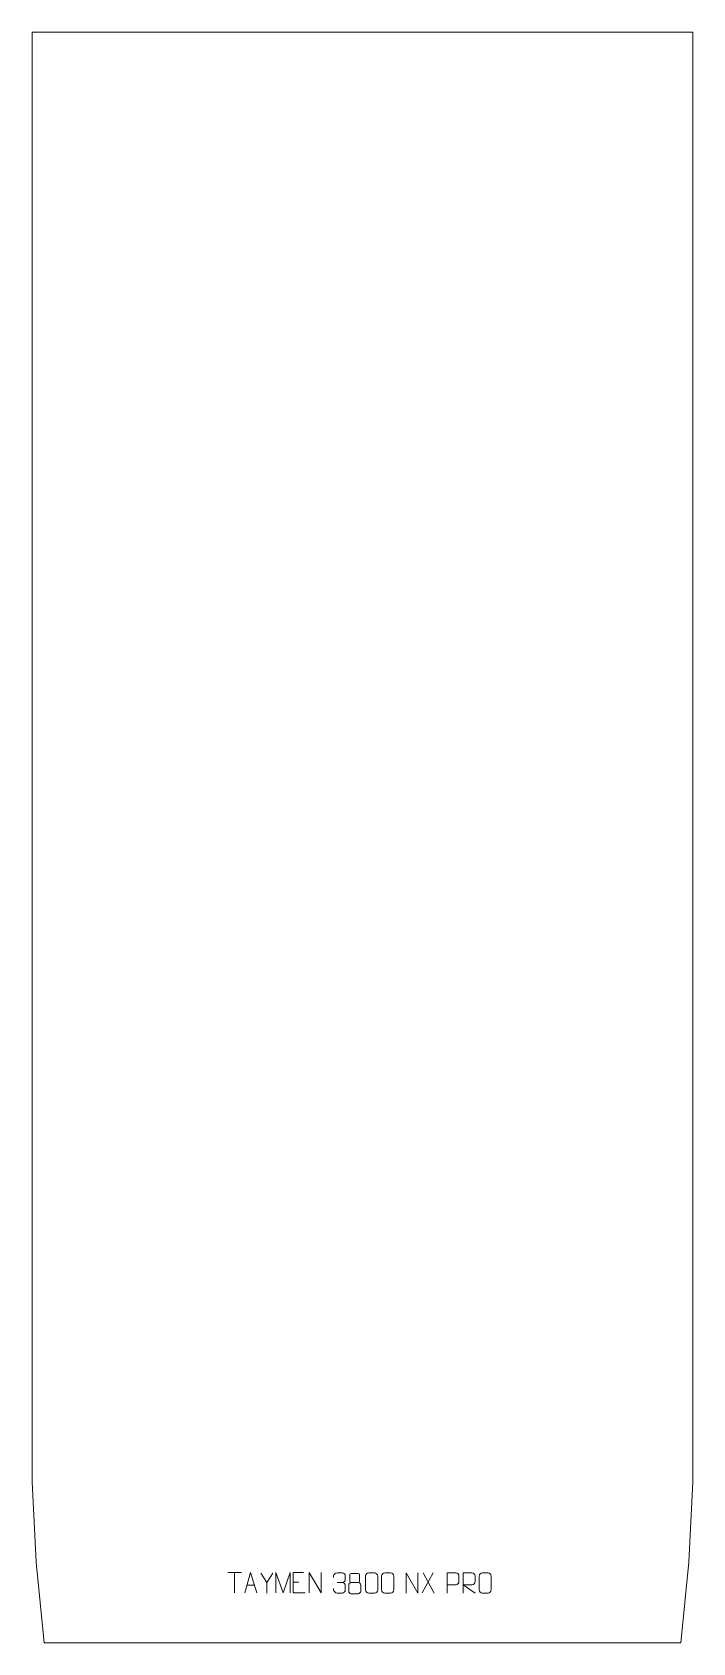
# Model space of a CAD drawing. Header units: millimetres. Extents: x -404 to 416, y -1429 to 571.
import ezdxf

# ---------------------------------------------------------------- set-up
doc = ezdxf.new("R2010")
doc.units = ezdxf.units.MM
doc.header["$MEASUREMENT"] = 0
doc.layers.add('layer 1', color=7, linetype='Continuous')

msp = doc.modelspace()

# ---------------------------------------------------------------- linework, layer by layer
at = {"layer": 'layer 1', "color": 242, "lineweight": 9}
msp.add_open_spline([(415.915, 571.3292), (415.915, 571.3292), (415.915, -1228.6717), (415.915, -1228.6717), (415.915, -1228.6717), (415.915, -1228.6717), (410.9153, -1328.6703), (410.9153, -1328.6703), (410.9153, -1328.6703), (410.9153, -1328.6703), (400.9143, -1428.6703), (400.9143, -1428.6703), (400.9143, -1428.6703), (400.9143, -1428.6703), (-389.0849, -1428.6703), (-389.0849, -1428.6703), (-389.0849, -1428.6703), (-389.0849, -1428.6703), (-399.0845, -1328.6703), (-399.0845, -1328.6703), (-399.0845, -1328.6703), (-399.0845, -1328.6703), (-404.0845, -1228.6717), (-404.0845, -1228.6717), (-404.0845, -1228.6717), (-404.0845, -1228.6717), (-404.0845, 571.3292), (-404.0845, 571.3292), (-404.0845, 571.3292), (-404.0845, 571.3292), (415.915, 571.3292), (415.915, 571.3292)], degree=3, knots=[0, 0, 0, 0, 0.111111111, 0.111111111, 0.111111111, 0.111111111, 0.222222222, 0.222222222, 0.222222222, 0.222222222, 0.333333333, 0.333333333, 0.333333333, 0.333333333, 0.444444444, 0.444444444, 0.444444444, 0.444444444, 0.555555556, 0.555555556, 0.555555556, 0.555555556, 0.666666667, 0.666666667, 0.666666667, 0.666666667, 0.777777778, 0.777777778, 0.777777778, 0.777777778, 1, 1, 1, 1], dxfattribs=at)
at = {"layer": 'layer 1', "color": 250, "lineweight": 9}
for points in [[(-161.3228, -1341.5366), (-161.3228, -1341.5366), (-144.3356, -1341.5366), (-144.3356, -1341.5366)], [(-152.829, -1366.4666), (-152.829, -1366.4666), (-152.829, -1341.5131), (-152.829, -1341.5131)], [(-137.5771, -1357.2172), (-137.5771, -1357.2172), (-128.0814, -1357.2172), (-128.0814, -1357.2172)], [(-112.8292, -1353.9899), (-112.8292, -1353.9899), (-120.1501, -1342.0912), (-120.1501, -1342.0912)], [(-80.2621, -1353.3928), (-80.2621, -1353.3928), (-73.094, -1353.3928), (-73.094, -1353.3928)], [(-25.4428, -1353.8128), (-25.4428, -1353.8128), (-19.2464, -1353.8128), (-19.2464, -1353.8128)], [(93.5795, -1341.9215), (93.5795, -1341.9215), (79.8389, -1366.8173), (79.8389, -1366.8173)], [(81.2935, -1341.9215), (81.2935, -1341.9215), (95.0341, -1366.875), (95.0341, -1366.875)]]:
    msp.add_open_spline(points, degree=3, dxfattribs=at)
for points, knots in [([(-140.2997, -1366.4666), (-140.2997, -1366.4666), (-132.9287, -1341.5131), (-132.9287, -1341.5131), (-132.9287, -1341.5131), (-132.9287, -1341.5131), (-125.3588, -1366.4666), (-125.3588, -1366.4666)], [0, 0, 0, 0, 0.333333333, 0.333333333, 0.333333333, 0.333333333, 1, 1, 1, 1]), ([(-105.5068, -1342.0912), (-105.5068, -1342.0912), (-112.8292, -1353.9899), (-112.8292, -1353.9899), (-112.8292, -1353.9899), (-112.8292, -1353.9899), (-112.8285, -1367.0448), (-112.8285, -1367.0448)], [0, 0, 0, 0, 0.333333333, 0.333333333, 0.333333333, 0.333333333, 1, 1, 1, 1]), ([(-101.6717, -1366.4688), (-101.6717, -1366.4688), (-101.6717, -1341.5109), (-101.6717, -1341.5109), (-101.6717, -1341.5109), (-101.6717, -1341.5109), (-92.7466, -1366.4688), (-92.7466, -1366.4688), (-92.7466, -1366.4688), (-92.7466, -1366.4688), (-83.9867, -1341.5114), (-83.9867, -1341.5114), (-83.9867, -1341.5114), (-83.9867, -1341.5114), (-83.9867, -1366.4688), (-83.9867, -1366.4688)], [0, 0, 0, 0, 0.2, 0.2, 0.2, 0.2, 0.4, 0.4, 0.4, 0.4, 0.6, 0.6, 0.6, 0.6, 1, 1, 1, 1]), ([(-67.3882, -1341.5131), (-67.3882, -1341.5131), (-80.2621, -1341.5131), (-80.2621, -1341.5131), (-80.2621, -1341.5131), (-80.2621, -1341.5131), (-80.2621, -1366.4667), (-80.2621, -1366.4667), (-80.2621, -1366.4667), (-80.2621, -1366.4667), (-65.3963, -1366.4667), (-65.3963, -1366.4667)], [0, 0, 0, 0, 0.25, 0.25, 0.25, 0.25, 0.5, 0.5, 0.5, 0.5, 1, 1, 1, 1]), ([(-60.1566, -1366.4666), (-60.1566, -1366.4666), (-60.1566, -1341.5131), (-60.1566, -1341.5131), (-60.1566, -1341.5131), (-60.1566, -1341.5131), (-45.5018, -1366.4666), (-45.5018, -1366.4666), (-45.5018, -1366.4666), (-45.5018, -1366.4666), (-45.5018, -1341.5131), (-45.5018, -1341.5131)], [0, 0, 0, 0, 0.25, 0.25, 0.25, 0.25, 0.5, 0.5, 0.5, 0.5, 1, 1, 1, 1]), ([(-30.1525, -1347.5676), (-30.1525, -1347.5676), (-30.1525, -1345.7104), (-30.1525, -1345.7104), (-30.1525, -1345.7104), (-30.1668, -1343.9685), (-27.5023, -1341.8504), (-25.4432, -1341.8731), (-25.4432, -1341.8731), (-23.3791, -1341.8731), (-21.3151, -1341.8731), (-19.2514, -1341.8731), (-19.2514, -1341.8731), (-17.0569, -1341.8643), (-15.4586, -1343.7111), (-15.4142, -1345.6232), (-15.4142, -1345.6232), (-15.4146, -1347.0583), (-15.4146, -1348.4934), (-15.4142, -1349.9289), (-15.4142, -1349.9289), (-15.4628, -1351.5824), (-17.0654, -1353.8124), (-19.2637, -1353.8024), (-19.2637, -1353.8024), (-17.06, -1353.8136), (-15.452, -1355.6168), (-15.398, -1357.6763), (-15.398, -1357.6763), (-15.3984, -1359.461), (-15.3984, -1361.2457), (-15.398, -1363.0308), (-15.398, -1363.0308), (-15.3879, -1365.0922), (-17.4428, -1366.8553), (-19.2637, -1366.8472), (-19.2637, -1366.8472), (-21.329, -1366.8469), (-23.3942, -1366.8469), (-25.4598, -1366.8472), (-25.4598, -1366.8472), (-27.6284, -1366.8357), (-30.1594, -1364.4355), (-30.178, -1362.9737), (-30.178, -1362.9737), (-30.178, -1362.9737), (-30.178, -1361.0651), (-30.178, -1361.0651)], [0, 0, 0, 0, 0.076923077, 0.076923077, 0.076923077, 0.076923077, 0.153846154, 0.153846154, 0.153846154, 0.153846154, 0.230769231, 0.230769231, 0.230769231, 0.230769231, 0.307692308, 0.307692308, 0.307692308, 0.307692308, 0.384615385, 0.384615385, 0.384615385, 0.384615385, 0.461538462, 0.461538462, 0.461538462, 0.461538462, 0.538461538, 0.538461538, 0.538461538, 0.538461538, 0.615384615, 0.615384615, 0.615384615, 0.615384615, 0.692307692, 0.692307692, 0.692307692, 0.692307692, 0.769230769, 0.769230769, 0.769230769, 0.769230769, 0.846153846, 0.846153846, 0.846153846, 0.846153846, 1, 1, 1, 1]), ([(-11.1703, -1356.7657), (-11.1703, -1359.9365), (-11.1703, -1361.6386), (-11.1703, -1364.81), (-11.1703, -1364.81), (-11.1788, -1366.0319), (-9.4809, -1367.7246), (-8.2283, -1367.7331), (-8.2283, -1367.7331), (-5.2452, -1367.7328), (-2.2619, -1367.7328), (0.7215, -1367.7331), (0.7215, -1367.7331), (2.0448, -1367.7214), (3.6652, -1366.0998), (3.6541, -1364.8006), (3.6541, -1364.8006), (3.6538, -1361.6324), (3.6538, -1359.9336), (3.6541, -1356.7657), (3.6541, -1356.7657), (3.5844, -1355.3853), (2.0066, -1353.8067), (0.7012, -1353.8128), (0.7012, -1353.8128), (-2.2754, -1353.8131), (-5.252, -1353.8131), (-8.2283, -1353.8128), (-8.2283, -1353.8128), (-9.3078, -1353.8064), (-11.1541, -1355.3853), (-11.1703, -1356.7657)], [0, 0, 0, 0, 0.111111111, 0.111111111, 0.111111111, 0.111111111, 0.222222222, 0.222222222, 0.222222222, 0.222222222, 0.333333333, 0.333333333, 0.333333333, 0.333333333, 0.444444444, 0.444444444, 0.444444444, 0.444444444, 0.555555556, 0.555555556, 0.555555556, 0.555555556, 0.666666667, 0.666666667, 0.666666667, 0.666666667, 0.777777778, 0.777777778, 0.777777778, 0.777777778, 1, 1, 1, 1]), ([(-9.7115, -1344.2475), (-9.7115, -1346.4605), (-9.7115, -1350.1428), (-9.7115, -1352.3561), (-9.7115, -1352.3561), (-9.6965, -1352.8635), (-8.8891, -1353.7949), (-8.189, -1353.7937), (-8.189, -1353.7937), (-5.2191, -1353.7935), (-2.2489, -1353.8784), (0.7215, -1353.8787), (0.7215, -1353.8787), (1.5186, -1353.8745), (2.2393, -1353.0842), (2.2367, -1352.3635), (2.2367, -1352.3635), (2.2364, -1350.1475), (2.2364, -1346.4628), (2.2367, -1344.2475), (2.2367, -1344.2475), (2.2182, -1343.5367), (1.6068, -1342.7763), (0.7729, -1342.7837), (0.7729, -1342.7837), (-2.2442, -1342.784), (-5.2611, -1342.784), (-8.2777, -1342.7837), (-8.2777, -1342.7837), (-8.9041, -1342.7761), (-9.7282, -1343.4871), (-9.7115, -1344.2475)], [0, 0, 0, 0, 0.111111111, 0.111111111, 0.111111111, 0.111111111, 0.222222222, 0.222222222, 0.222222222, 0.222222222, 0.333333333, 0.333333333, 0.333333333, 0.333333333, 0.444444444, 0.444444444, 0.444444444, 0.444444444, 0.555555556, 0.555555556, 0.555555556, 0.555555556, 0.666666667, 0.666666667, 0.666666667, 0.666666667, 0.777777778, 0.777777778, 0.777777778, 0.777777778, 1, 1, 1, 1]), ([(13.6315, -1341.8608), (15.9976, -1341.8608), (18.3641, -1341.8608), (20.7306, -1341.8608), (20.7306, -1341.8608), (22.7111, -1341.8252), (24.7371, -1343.3195), (24.7642, -1345.7616), (24.7642, -1345.7616), (24.7638, -1351.519), (24.7638, -1357.2768), (24.7642, -1363.035), (24.7642, -1363.035), (24.6221, -1365.3626), (22.9157, -1366.8449), (20.7306, -1366.8557), (20.7306, -1366.8557), (18.3582, -1366.8553), (15.9858, -1366.8553), (13.6138, -1366.8557), (13.6138, -1366.8557), (11.6553, -1366.9613), (9.6489, -1365.0734), (9.6603, -1363.0524), (9.6603, -1363.0524), (9.6607, -1357.2718), (9.6607, -1351.4915), (9.6603, -1345.7117), (9.6603, -1345.7117), (9.6646, -1343.5697), (11.4417, -1341.8472), (13.6315, -1341.8608)], [0, 0, 0, 0, 0.111111111, 0.111111111, 0.111111111, 0.111111111, 0.222222222, 0.222222222, 0.222222222, 0.222222222, 0.333333333, 0.333333333, 0.333333333, 0.333333333, 0.444444444, 0.444444444, 0.444444444, 0.444444444, 0.555555556, 0.555555556, 0.555555556, 0.555555556, 0.666666667, 0.666666667, 0.666666667, 0.666666667, 0.777777778, 0.777777778, 0.777777778, 0.777777778, 1, 1, 1, 1]), ([(33.6315, -1341.8608), (35.9976, -1341.8608), (38.3641, -1341.8608), (40.7306, -1341.8608), (40.7306, -1341.8608), (42.7111, -1341.8252), (44.7371, -1343.3195), (44.7642, -1345.7616), (44.7642, -1345.7616), (44.7638, -1351.519), (44.7638, -1357.2768), (44.7642, -1363.035), (44.7642, -1363.035), (44.6221, -1365.3626), (42.9157, -1366.8449), (40.7306, -1366.8557), (40.7306, -1366.8557), (38.3582, -1366.8553), (35.9858, -1366.8553), (33.6138, -1366.8557), (33.6138, -1366.8557), (31.6553, -1366.9613), (29.6489, -1365.0734), (29.6603, -1363.0524), (29.6603, -1363.0524), (29.6607, -1357.2718), (29.6607, -1351.4915), (29.6603, -1345.7117), (29.6603, -1345.7117), (29.6646, -1343.5697), (31.4417, -1341.8472), (33.6315, -1341.8608)], [0, 0, 0, 0, 0.111111111, 0.111111111, 0.111111111, 0.111111111, 0.222222222, 0.222222222, 0.222222222, 0.222222222, 0.333333333, 0.333333333, 0.333333333, 0.333333333, 0.444444444, 0.444444444, 0.444444444, 0.444444444, 0.555555556, 0.555555556, 0.555555556, 0.555555556, 0.666666667, 0.666666667, 0.666666667, 0.666666667, 0.777777778, 0.777777778, 0.777777778, 0.777777778, 1, 1, 1, 1]), ([(60.1091, -1366.875), (60.1091, -1366.875), (60.1091, -1341.9215), (60.1091, -1341.9215), (60.1091, -1341.9215), (60.1091, -1341.9215), (74.7639, -1366.875), (74.7639, -1366.875), (74.7639, -1366.875), (74.7639, -1366.875), (74.7639, -1341.9215), (74.7639, -1341.9215)], [0, 0, 0, 0, 0.25, 0.25, 0.25, 0.25, 0.5, 0.5, 0.5, 0.5, 1, 1, 1, 1]), ([(110.9521, -1366.8783), (110.9521, -1366.8783), (110.9521, -1341.9247), (110.9521, -1341.9247), (110.9521, -1341.9247), (114.5471, -1341.9247), (118.1424, -1341.9247), (121.7378, -1341.9247), (121.7378, -1341.9247), (124.063, -1341.9626), (125.6204, -1343.4527), (125.6162, -1345.8188), (125.6162, -1345.8188), (125.6158, -1347.8545), (125.6158, -1350.9138), (125.6162, -1352.9498), (125.6162, -1352.9498), (125.6097, -1354.8252), (123.7975, -1356.7671), (121.7879, -1356.7862), (121.7879, -1356.7862), (121.7879, -1356.7862), (110.9521, -1356.7862), (110.9521, -1356.7862)], [0, 0, 0, 0, 0.142857143, 0.142857143, 0.142857143, 0.142857143, 0.285714286, 0.285714286, 0.285714286, 0.285714286, 0.428571429, 0.428571429, 0.428571429, 0.428571429, 0.571428571, 0.571428571, 0.571428571, 0.571428571, 0.714285714, 0.714285714, 0.714285714, 0.714285714, 1, 1, 1, 1]), ([(130.9522, -1366.8782), (130.9522, -1366.8782), (130.9522, -1341.9247), (130.9522, -1341.9247), (130.9522, -1341.9247), (134.547, -1341.9247), (138.1425, -1341.9247), (141.7377, -1341.9247), (141.7377, -1341.9247), (144.063, -1341.9624), (145.6203, -1343.4524), (145.6162, -1345.8188), (145.6162, -1345.8188), (145.6158, -1347.8543), (145.6158, -1350.9137), (145.6162, -1352.9497), (145.6162, -1352.9497), (145.6097, -1354.8252), (143.7974, -1356.767), (141.7879, -1356.7861), (141.7879, -1356.7861), (141.7879, -1356.7861), (130.9522, -1356.7861), (130.9522, -1356.7861), (130.9522, -1356.7861), (130.9522, -1356.7861), (145.6069, -1366.8782), (145.6069, -1366.8782)], [0, 0, 0, 0, 0.125, 0.125, 0.125, 0.125, 0.25, 0.25, 0.25, 0.25, 0.375, 0.375, 0.375, 0.375, 0.5, 0.5, 0.5, 0.5, 0.625, 0.625, 0.625, 0.625, 0.75, 0.75, 0.75, 0.75, 1, 1, 1, 1]), ([(154.7646, -1341.925), (157.0903, -1341.925), (159.4164, -1341.925), (161.7425, -1341.925), (161.7425, -1341.925), (163.6891, -1341.8894), (165.6805, -1343.381), (165.7072, -1345.8186), (165.7072, -1345.8186), (165.7068, -1351.5655), (165.7068, -1357.3128), (165.7072, -1363.0605), (165.7072, -1363.0605), (165.5674, -1365.3839), (163.8902, -1366.8635), (161.7425, -1366.8743), (161.7425, -1366.8743), (159.4106, -1366.8739), (157.0787, -1366.8739), (154.7472, -1366.8743), (154.7472, -1366.8743), (152.8222, -1366.9797), (150.8501, -1365.0952), (150.8613, -1363.0779), (150.8613, -1363.0779), (150.8616, -1357.3078), (150.8616, -1351.5381), (150.8613, -1345.7688), (150.8613, -1345.7688), (150.8655, -1343.6307), (152.6122, -1341.9115), (154.7646, -1341.925)], [0, 0, 0, 0, 0.111111111, 0.111111111, 0.111111111, 0.111111111, 0.222222222, 0.222222222, 0.222222222, 0.222222222, 0.333333333, 0.333333333, 0.333333333, 0.333333333, 0.444444444, 0.444444444, 0.444444444, 0.444444444, 0.555555556, 0.555555556, 0.555555556, 0.555555556, 0.666666667, 0.666666667, 0.666666667, 0.666666667, 0.777777778, 0.777777778, 0.777777778, 0.777777778, 1, 1, 1, 1])]:
    msp.add_open_spline(points, degree=3, knots=knots, dxfattribs=at)

doc.saveas('drawing.dxf')
